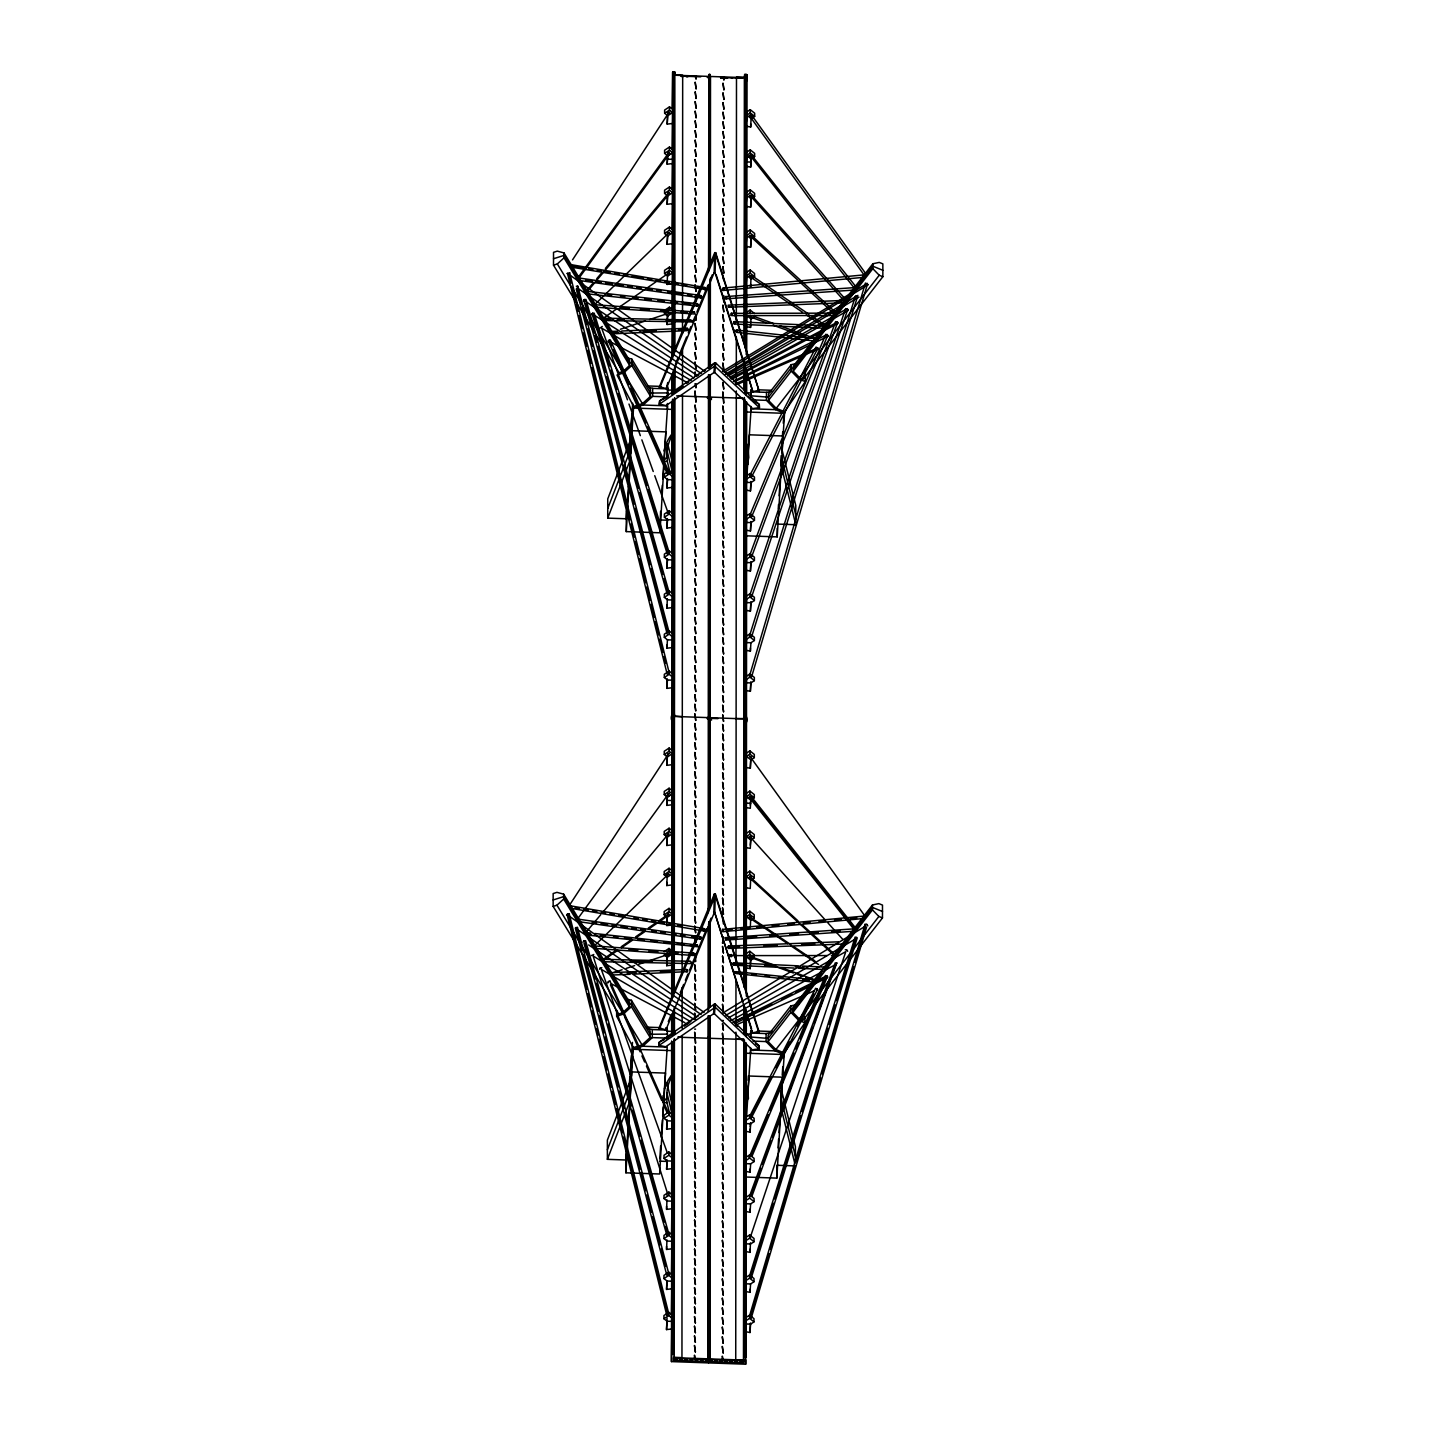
<?xml version="1.0" encoding="UTF-8"?>
<svg xmlns="http://www.w3.org/2000/svg" width="1436" height="1436" viewBox="0 0 1436 1436"><rect width="100%" height="100%" fill="white"/><g stroke="black" fill="none" stroke-linecap="round" stroke-linejoin="round"><path stroke-width="1.5" d="M553.147 906.385L553.147 893.551L556.953 892.348L563.666 894.161L629.291 1001.754L629.291 1006.654L622.56 1012.757L618.772 1013.978L553.147 906.385L556.935 905.183L563.666 899.062L563.666 894.161M553.506 265.175L553.524 252.341L557.312 251.12L564.025 252.951L629.65 360.544L629.65 365.426L622.937 371.547L619.131 372.75L553.506 265.175L557.312 263.955L564.025 257.852L564.025 252.951M625.916 1172.817L631.768 1071.92L665.496 1073.105L659.627 1174.002L625.916 1172.817L625.916 1160.001L607.374 1159.337L607.374 1140.112L629.83 1082.044L629.83 1095.506M626.868 510.085L626.293 518.773L607.733 518.127L607.751 498.884L630.189 440.816L630.189 454.279M631.499 1076.102L633.276 1047.652L616.654 1016.239L616.654 1010.226M625.916 1158.08L625.916 1154.221M626.275 531.607L632.127 430.692L665.855 431.877L660.004 532.792L626.275 531.607L626.293 511.09M633.276 1047.652L642.036 1044.87L650.149 1037.492L631.391 1006.744L631.409 1000.3L627.352 999.205M630.601 453.758L633.635 406.442L642.413 403.642L650.508 396.282L631.768 365.534L631.768 359.09L627.712 357.977M650.149 1037.492L650.149 1031.048L631.409 1000.3M650.508 396.282L650.508 389.82L631.768 359.09M671.635 1050.613L633.276 1049.267L642.772 1046.234L652.285 1037.6L652.285 1029.576L646.577 1028.032M671.994 409.386L633.635 408.057L643.131 405.024L652.644 396.372L652.644 388.366L648.857 387.325M660.004 528.502L660.578 511.288M671.707 1321.371L667.058 1321.21L663.935 1318.733L663.935 1315.52L668.799 1312.324L671.922 1314.82M671.725 1281.199L667.094 1281.038L663.97 1278.561L663.97 1275.401L668.835 1272.206L671.958 1274.683M671.743 1241.225L667.112 1241.063L663.988 1238.568L663.988 1235.373L668.853 1232.178L671.976 1234.655M671.779 1201.142L667.13 1200.981L664.006 1198.504L664.006 1195.29L668.871 1192.095L671.994 1194.59M671.797 1161.078L667.148 1160.916L664.024 1158.421L664.042 1155.208L668.889 1152.013L672.012 1154.508M671.815 1120.995L667.184 1120.834L664.06 1118.339L664.06 1115.144L668.925 1111.949L672.048 1114.426M673.304 924.856L666.735 925.628L667.291 917.245L664.168 914.75L664.168 911.555L669.032 908.36L672.156 910.855M669.05 868.277L669.05 871.49L672.174 873.968L667.309 877.163L664.186 874.686L664.204 871.472L669.05 868.277L672.174 870.772M673.34 844.709L666.789 845.481L667.345 837.098L664.222 834.603L664.222 831.408L669.086 828.213L672.21 830.69M673.358 804.627L666.807 805.399L667.363 797.07L664.24 794.575L664.24 791.415L669.104 788.22L672.227 790.715M673.394 764.544L666.825 765.334L667.381 756.934L664.258 754.456L664.258 751.243L669.122 748.048L672.245 750.543M672.066 680.161L667.435 680L664.312 677.505L664.312 674.31L669.176 671.115L672.299 673.592M672.084 639.989L667.453 639.828L664.33 637.333L664.33 634.173L669.194 630.978L672.317 633.473M672.12 599.997L667.471 599.835L664.347 597.358L664.347 594.145L669.212 590.95L672.335 593.445M672.138 559.932L667.489 559.771L664.383 557.276L664.383 554.081L669.23 550.885L672.353 553.363M672.156 519.85L667.525 519.688L664.401 517.211L664.401 513.998L669.266 510.803L672.389 513.298M672.174 479.786L667.543 479.606L664.419 477.129L664.419 473.916L669.284 470.721L672.407 473.216M673.646 323.71L667.076 324.5L667.632 316.099L664.509 313.622L664.509 310.409L669.373 307.214L672.497 309.709M669.391 267.15L669.391 270.345L672.515 272.84L667.668 276.035L664.545 273.54L664.545 270.327L669.391 267.15L672.515 269.627M673.681 243.564L667.13 244.335L667.686 235.953L664.563 233.458L664.563 230.263L669.427 227.067L672.551 229.545M673.699 203.481L667.148 204.271L667.704 195.87L664.581 193.393L664.581 190.18L669.445 186.985L672.569 189.48M673.735 163.417L667.166 164.189L667.722 155.842L664.599 153.365L664.599 150.206L669.463 147.011L672.587 149.506M673.753 123.334L667.202 124.106L667.758 115.724L664.635 113.229L664.635 110.033L669.499 106.838L672.622 109.333M673.071 1328.821L666.501 1329.592L667.058 1318.015M673.089 1288.648L666.537 1289.42L666.86 1281.289M673.107 1248.674L666.555 1249.446L666.555 1246.251M673.143 1208.591L666.573 1209.381L666.573 1206.168M673.161 1168.509L666.591 1169.299L667.022 1159.803M673.179 1128.445L666.627 1129.217L667.04 1119.721M673.269 964.938L666.717 965.71L666.717 962.497M673.322 884.773L666.753 885.563L666.753 882.35M666.789 845.481L667.202 835.985M666.807 805.399L667.219 796.011M666.825 765.334L667.112 757.921M673.43 687.611L666.878 688.382L667.291 678.887M673.448 647.439L666.896 648.21L666.896 645.105M673.484 607.446L666.914 608.236L666.914 605.023M673.502 567.382L666.932 568.153L667.363 558.658M673.52 527.299L666.968 528.071L667.381 518.575M673.538 487.217L666.986 488.007L667.399 478.511M667.076 324.5L667.507 315.005M673.663 283.646L667.094 284.418L667.112 281.205M667.13 244.335L667.543 234.84M667.148 204.271L667.435 196.858M667.166 164.189L667.596 154.783M667.202 124.106L667.471 116.711M669.535 1113.169L666.932 1102.579L666.932 1092.958L672.174 1114.157M670.433 474.077L667.291 461.351L667.309 443.724M667.363 409.224L667.363 403.462M667.363 395.762L667.596 386.643L667.812 396.91L652.644 396.372M671.653 1031.371L667.004 1031.21L667.237 1027.853L667.453 1038.12L652.285 1037.6M746.325 1043.272L745.679 1364.2L671.456 1361.597L671.922 1318.015L668.799 1315.538L668.799 1312.324M671.492 1314.999L671.94 1277.843L668.817 1275.365L668.835 1272.206M671.51 1274.935L671.976 1237.868L668.853 1235.373L668.853 1232.178M671.527 1234.87L671.994 1197.786L668.871 1195.308L668.871 1192.095M671.545 1194.788L672.012 1157.721L668.889 1155.226L668.889 1152.013M671.581 1154.706L672.048 1117.639L668.925 1115.144L668.925 1111.949M664.15 951.637L669.014 948.442L669.014 951.637L672.138 954.132L671.689 960.846M671.689 951.135L672.156 914.05L669.032 911.573L669.032 908.36M671.743 870.97L672.21 833.903L669.086 831.408L669.086 828.213M671.761 830.905L672.227 793.928L669.104 791.38L669.104 788.22M671.779 790.895L672.245 753.756L669.122 751.261L669.122 748.048M671.815 750.741L672.281 676.805L669.176 674.31L669.176 671.115M671.851 673.789L672.317 636.633L669.194 634.138L669.194 630.978M671.869 633.725L672.335 596.658L669.212 594.163L669.212 590.95M671.904 593.642L672.353 556.576L669.23 554.081L669.23 550.885M671.922 553.578L672.389 516.493L669.266 514.016L669.266 510.803M671.94 513.496L672.407 476.429L669.284 473.934L669.284 470.721M669.373 310.427L669.373 307.214M672.084 269.842L672.551 232.758L669.427 230.281L669.427 227.067M672.102 229.76L672.569 192.675L669.445 190.198L669.445 186.985M672.12 189.678L672.587 152.701L667.722 155.842L672.587 152.647L669.463 150.17L669.463 147.011M672.156 149.685L672.604 112.529L669.481 110.051L669.499 106.838M671.599 1114.533L671.635 1040.992M671.635 1035.212L671.653 1015.952M671.671 998.307L671.689 963.035M671.707 911.052L672.174 873.968M671.958 473.306L672.012 401.703M672.012 394.002L672.012 374.724M672.03 359.305L672.497 312.904L667.632 316.099M672.066 309.907L672.515 272.84M672.174 107.359L672.658 72.123L674.543 71.854L674.812 350.204M671.456 1361.597L672.102 1042.913M672.12 1013.762L672.102 1033.938L672.604 1013.439M672.138 998.074L672.479 399.459M672.479 374.796L672.479 392.728L674.346 392.459M672.497 359.09L672.658 72.123M671.922 1354.561L672.587 1042.59M672.622 997.751L672.963 399.136M672.963 392.405L672.963 372.229M672.981 354.297L673.143 71.8M674.04 1357.648L674.22 1039.287M673.987 1033.669L674.238 1007.892M674.005 993.317L674.597 398.077M674.597 391.346L674.615 366.683M674.381 349.863L674.543 71.854M674.238 1354.633L674.417 1038.515M674.435 1034.028L674.435 1009.364M674.274 989.619L674.615 397.736M674.615 391.005L674.812 365.911M678.187 1036.846L682.136 1036.989L681.956 1357.594L674.058 1357.325M682.118 1028.355L682.172 987.663M682.154 974.541L682.495 395.762L678.564 395.636M682.477 387.146L682.531 348.679M682.513 333.331L682.674 75.157L674.794 74.887M694.468 1358.366L694.468 1355.171L695.365 1358.402M694.665 1019.488L694.665 1013.062L695.562 1019.506M694.701 957.309L695.598 961.617L695.598 957.345M695.024 383.645L695.921 387.953L695.921 383.663M695.042 376.124L695.042 371.852L695.939 376.16M695.078 296.785L695.975 301.093M695.203 75.928L696.101 79.177L696.101 75.964M708.092 1015.808L707.912 1358.833L708.702 1016.06M708.11 1011.321L708.145 926.13M708.163 912.686L708.469 374.599M708.469 367.867L708.522 284.92M708.522 271.458L709.24 74.403L710.497 76.467L710.389 264.798M708.702 1009.328L708.756 921.894M708.756 908.432L709.061 374.832M709.061 368.119L709.115 285.154M709.115 267.222L709.24 74.403M708.828 1358.869L709.025 1015.844M709.169 1007.103L709.079 921.679M709.222 906.206L709.169 758.011M709.635 179.805L709.689 74.421L709.51 77.113M709.958 1015.88L709.761 1358.905L709.617 1016.096M709.635 1007.121L709.671 921.93M709.689 906.224L709.994 374.868M709.994 365.911L710.048 282.946M710.048 265.014L710.156 74.439M709.958 1006.905L710.012 921.715M710.012 906.026L710.317 374.652M710.317 367.939L710.371 278.261M722.29 1359.353L722.29 1356.14L723.188 1359.371M722.9 295.619L723.798 302.063L723.798 295.654M723.026 76.916L723.923 80.147L723.923 76.934M723.421 939.018L722.523 943.255L723.439 936.864M723.439 923.976L722.541 917.55M723.798 280.63L722.9 276.322M735.95 1032.143L735.735 1359.82L743.651 1359.748M735.95 1025.412L735.968 980.573M735.968 965.225L736.309 390.933M736.291 384.543L736.345 337.119M736.327 321.754L736.489 77.041L744.369 77.329L744.207 339.973M743.812 1032.753L743.848 1005.523M743.83 983.427L744.189 397.934M744.171 389.3L744.207 359.808M678.169 1037.187L743.794 1039.485L743.615 1360.089L743.992 1040.956M744.01 1034.225L744.027 1005.074M744.027 987.142L744.369 397.485M744.369 390.754L744.386 359.377M744.404 343.689L745.033 74.313L746.864 74.726L746.702 354.979M743.812 1357.074L744.494 1040.633M744.494 1033.902L744.512 1006.995M744.512 986.819L744.853 399.405M744.853 392.692L744.871 368.029M744.889 347.853L745.033 74.313M745.679 1364.2L745.679 1359.856M746.146 1357.146L745.876 1042.913M745.894 1009.293L745.876 1033.956L750.507 1034.135L750.49 1037.977M745.912 991.361L746.235 401.703M746.253 394.972L746.253 370.308M746.271 354.62L746.433 74.367M746.325 1036.541L746.343 1014.121M746.343 996.189L746.684 402.062M746.684 393.087L746.702 370.667M745.912 1323.974L750.561 1324.136L753.99 1321.874L749.574 1318.356L749.574 1315.161L746.146 1317.404M745.93 1283.802L750.579 1283.963L754.008 1281.702L749.592 1278.184L749.592 1275.024L746.164 1277.286M749.628 1238.209L746.181 1240.471L745.966 1243.827L750.597 1243.989L754.044 1241.727L749.628 1238.209L749.628 1234.996L746.181 1237.258M749.646 1198.127L746.199 1200.388L745.984 1203.745L750.615 1203.907L754.062 1201.645L749.646 1198.127L749.646 1194.932L746.217 1197.193M749.664 1158.062L746.235 1160.306L746.002 1163.663L750.651 1163.824L754.08 1161.58L749.664 1158.062L749.664 1154.849L746.235 1157.111M749.682 1117.98L746.253 1120.242L746.038 1123.598L750.669 1123.76L754.097 1121.498L749.682 1117.98L749.7 1114.767L746.253 1117.028M745.912 967.81L750.202 968.636L750.759 960.253L754.205 957.992L749.789 954.473L749.789 951.26L746.343 953.522M749.807 914.391L746.361 916.653L750.777 920.171L754.223 917.909L749.807 914.391L749.807 911.196L746.379 913.44M749.825 874.327L746.397 876.57L750.813 880.088L754.241 877.845L749.825 874.327L749.825 871.113L746.397 873.375M745.984 847.581L750.274 848.407L750.831 840.024L754.259 837.762L749.843 834.244L749.861 831.031L746.415 833.293M746.002 807.517L750.292 808.324L750.848 799.996L754.295 797.734L749.879 794.216L749.879 791.056L746.433 793.318M746.038 767.434L750.31 768.26L750.866 759.859L754.313 757.616L749.897 754.097L749.897 750.884L746.469 753.146M746.289 682.764L750.92 682.926L754.349 680.664L749.933 677.146L749.951 673.933L746.505 676.194M746.307 642.592L750.938 642.754L754.385 640.492L749.969 636.974L749.969 633.815L746.523 636.076M746.325 602.599L750.956 602.761L754.403 600.517L749.987 596.999L749.987 593.786L746.558 596.048M746.343 562.535L750.992 562.697L754.421 560.435L750.005 556.917L750.005 553.704L746.576 555.965M746.379 522.453L751.01 522.614L754.456 520.353L750.041 516.834L750.041 513.639L746.594 515.883M746.397 482.37L751.028 482.532L754.474 480.288L750.059 476.77L750.059 473.557L746.612 475.819M750.148 313.245L750.148 310.05L746.72 312.312M750.166 273.181L746.738 275.443L751.154 278.961L754.582 276.699L750.166 273.181L750.166 269.968L746.738 272.23M746.325 246.436L750.615 247.261L751.172 238.879L754.618 236.617L750.202 233.099L750.202 229.904L746.756 232.147M746.361 206.371L750.633 207.197L751.19 198.796L754.636 196.535L750.22 193.016L750.22 189.821L746.774 192.083M746.379 166.289L750.669 167.114L751.225 158.768L754.654 156.524L750.238 153.006L750.238 149.847L746.81 152.09M750.256 112.87L746.828 115.131L751.243 118.649L754.672 116.388L750.256 112.87L750.256 109.674L746.828 111.918M745.715 1331.71L750.005 1332.518L750.418 1323.023M745.733 1291.538L750.023 1292.346L750.023 1289.241M745.751 1251.546L750.041 1252.371L750.041 1249.158M745.787 1211.481L750.059 1212.289L750.059 1209.094M745.805 1171.399L750.095 1172.225L750.095 1169.012M745.822 1131.317L750.113 1132.142L750.113 1128.947M750.202 968.636L750.202 965.423M750.31 768.26L750.597 760.847M746.074 690.483L750.364 691.308L750.777 681.813M746.092 650.311L750.382 651.136L750.382 648.031M746.128 610.336L750.4 611.162L750.831 601.666M746.146 570.254L750.436 571.079L750.848 561.584M746.164 530.189L750.454 530.997L750.866 521.501M746.199 490.107L750.472 490.933L750.902 481.437M746.289 326.6L750.561 327.426L750.579 324.213M750.597 284.131L750.597 287.344L751.01 277.848M750.615 247.261L751.028 237.766M750.633 207.197L751.064 197.683M750.669 167.114L751.082 157.709M746.397 126.206L750.687 127.032L750.687 123.837M750.49 1053.378L750.49 1047.598M750.848 412.15L750.866 406.388M750.866 396.767L751.082 389.569L751.297 395.833L768.511 397.18L791.236 367.903L793.246 368.711L872.837 266.216L882.853 270.291M750.507 1034.135L750.723 1030.779L750.938 1037.043L768.134 1038.408L790.877 1009.113L792.887 1009.939L821.697 972.818M753.99 1321.874L753.99 1318.679L749.574 1315.161M754.008 1281.702L754.008 1278.543L749.592 1275.024M754.044 1241.727L754.044 1238.514L749.628 1234.996M754.062 1201.645L754.062 1198.45L749.646 1194.932M754.08 1161.58L754.08 1158.367L749.664 1154.849M754.097 1121.498L754.115 1118.285L749.7 1114.767M754.205 957.992L754.205 954.778L749.789 951.26M754.223 917.909L754.223 914.714L749.807 911.196M754.241 877.845L754.241 874.632L749.825 871.113M754.259 837.762L754.277 834.549L749.861 831.031M754.295 797.734L754.295 794.575L749.879 791.056M754.313 757.616L754.313 754.403L749.897 750.884M754.349 680.664L754.367 677.451L749.951 673.933M754.385 640.492L754.385 637.333L749.969 633.815M754.403 600.517L754.403 597.304L749.987 593.786M754.421 560.435L754.421 557.222L750.005 553.704M754.456 520.353L754.456 517.157L750.041 513.639M754.474 480.288L754.474 477.075L750.059 473.557M754.582 276.699L754.582 273.486L750.166 269.968M754.618 236.617L754.618 233.422L750.202 229.904M754.636 196.535L754.636 193.339L750.22 189.821M754.654 156.524L754.654 153.365L750.238 149.847M754.672 116.388L754.672 113.193L750.256 109.674M794.88 1163.806L780.753 1106.564L784.218 1054.545L775.153 1050.865L766.106 1041.585L766.106 1033.561L771.545 1032.412M781.956 452.771L784.577 413.335L775.53 409.655L766.465 400.357L766.483 392.351L771.904 391.184M745.84 1053.216L784.218 1054.545L784.218 1052.947L775.853 1049.554L768.134 1041.621L768.134 1035.177L790.877 1005.882L798.595 1004.249M746.217 411.988L784.577 413.335L784.577 411.737L776.23 408.327L768.493 400.411L768.511 393.967L791.236 364.672L797.034 363.434M745.23 1176.999L776.84 1178.112L776.858 1165.278L795.4 1165.924M745.607 535.79L777.217 536.885L777.217 528.34M780.753 1106.564L780.771 1091.18M795.257 522.596L781.112 465.354L781.13 455.733L795.777 515.093M768.134 1041.621L790.877 1012.344L790.877 1005.882M768.493 400.411L791.236 371.116L791.236 364.672M792.887 1012.38L792.887 1007.48L872.46 904.985L878.868 903.621L882.494 905.093L882.476 917.927L802.904 1020.422L799.296 1018.95L792.887 1012.38L872.46 909.885L872.46 904.985M793.246 371.17L793.246 366.27L872.837 263.775L879.245 262.411L882.853 263.865L882.853 276.699L803.262 379.212L799.655 377.74L793.246 371.17L872.837 268.658L872.837 263.775M795.418 1162.083L795.418 1146.7L781.812 1091.575M795.777 522.794L795.777 505.472L781.651 448.229M784.218 1052.947L804.914 1022.827L804.914 1016.832M784.577 411.737L805.291 381.617L805.291 373.611M569.643 272.804L567.04 273.504M569.266 914.032L568.028 913.852M659.411 386.715L666.268 388.635L714.141 272.696L714.769 252.664L715.702 252.682L759.339 391.741M759.339 390.215L752.823 391.669L715.074 272.714L715.702 252.682M577.828 286.285L576.321 286.231M577.452 927.494L575.71 927.566M714.23 897.877L714.41 893.874L715.343 893.91L759.159 1032.017M746.935 476.483L749.359 434.803L783.069 435.988L777.217 536.885M746.684 1115.503L748.982 1076.013L782.71 1077.197L776.84 1178.112M663.019 1095.686L662.911 1102.633L666.932 1102.579M629.614 449.522L632.002 413.55M632.145 411.468L632.702 403.229M631.05 437.441L630.189 450.437L607.733 508.506M631.481 430.944L632.486 415.776M632.773 411.432L633.222 404.934M627.299 503.551L628.447 486.158M629.022 477.452L630.045 462.23M674.776 75.228L674.974 72.195M667.094 284.418L667.525 274.922M661.727 493.93L662.319 485.26M662.75 478.762L663.611 465.749M664.15 457.492L667.578 405.867L643.131 405.024M666.986 488.007L667.543 479.606M629.542 1086.388L631.643 1054.778L630.242 1072.602M631.786 1052.678L632.468 1042.392M666.968 528.071L667.525 519.688M632.845 1046.144L629.83 1091.665L607.374 1149.733M625.916 1160.001L626.635 1149.123M626.94 1144.779L628.232 1125.196M628.519 1120.852L629.668 1103.458M630.099 1097.086L631.212 1080.303M666.932 568.153L667.489 559.771M666.914 608.236L667.345 598.74M666.896 648.21L667.453 639.828M666.878 688.382L667.435 680M671.815 720.387C669.355 716.133 675.279 708.774 674.417 716.438L744.44 718.897M666.753 885.563L667.184 876.068M666.735 922.433L667.148 916.132M682.297 716.708L674.435 716.097M666.86 960.415L667.13 956.214M666.717 965.71L667.273 957.327L672.138 954.132M709.51 395.026L709.384 397.054L676.571 395.905M659.788 1159.014L660.65 1146M661.224 1137.33L662.373 1119.972M662.66 1115.646L663.235 1106.959M663.522 1102.633L667.219 1047.095L642.772 1046.234M666.627 1129.217L667.184 1120.834M666.591 1169.299L667.148 1160.916M666.573 1209.381L666.986 1199.868M666.555 1249.446L666.968 1239.95M744.548 74.636L744.351 77.652L674.31 75.21M746.397 81.762L746.864 74.726M666.537 1289.42L667.094 1281.038M746.379 121.845L746.828 115.131M666.501 1329.592L667.058 1321.21M709.33 715.649L709.151 718.323L717.964 718.628M750.687 127.032L751.1 117.537M746.325 201.991L746.774 195.278L750.22 193.016M746.307 242.074L746.756 235.36L750.202 233.099M736.291 397.987L742.215 397.862M746.289 282.138L746.738 275.443M746.271 322.22L746.72 315.507L751.118 319.025L754.564 316.764M750.561 327.426L750.992 317.912M745.966 466.79L746.253 462.446M709.007 1038.264L709.151 1036.253M747.097 468.675L751.082 408.793L775.53 409.655M746.164 485.727L746.612 479.014L750.059 476.77M746.146 525.809L746.594 519.096L750.041 516.834M750.472 490.933L751.028 482.532M746.128 565.892L746.576 559.178L750.005 556.917M736.094 718.592L744.01 718.538M750.454 530.997L751.01 522.614M746.11 605.956L746.54 599.243L749.987 596.999M750.436 571.079L750.992 562.697M746.074 645.949L746.523 639.235L749.969 636.974M750.4 611.162L750.956 602.761M743.992 718.88C744.135 711.197 749.071 718.915 746.038 722.99M746.056 686.121L746.505 679.408L749.933 677.146M750.382 651.136L750.938 642.754M750.364 691.308L750.92 682.926M746.02 763.054L746.469 756.341L749.897 754.097M708.558 1362.908L708.971 1356.858M745.966 843.219L746.415 836.506L749.843 834.244M750.292 805.219L750.723 798.937M745.948 883.284L746.397 876.57M735.914 1039.215L743.83 1039.143M750.274 845.194L750.687 838.911M746.074 921.122L746.361 916.653M750.669 878.994L750.256 888.489L745.966 887.663M746.056 961.205L746.343 956.735L749.789 954.473M781.848 444.891L782.135 440.565M782.423 436.221L782.71 431.895M783.284 423.225L784.002 412.383M750.364 926.453L750.651 919.058M778.24 508.847L778.527 504.485M779.102 495.797L780.107 480.575M781.112 465.354L781.687 456.953M750.346 963.341L750.615 959.14M748.066 1080.249L748.371 1075.815M747.151 1103.584L750.705 1050.021L775.153 1050.865M750.256 1126.847L750.525 1122.647M750.113 1132.142L750.669 1123.76M750.095 1172.225L750.651 1163.824M750.059 1212.289L750.615 1203.907M750.041 1252.371L750.454 1242.876M750.023 1292.346L750.579 1283.963M750.005 1332.518L750.561 1324.136M781.184 1090.445L780.753 1096.942L795.418 1156.321M782.207 1075.277L782.782 1066.607M783.356 1057.937L783.787 1051.439M778.007 1147.885L778.581 1139.179M779.03 1132.663L780.035 1117.441M845.66 308.776L847.33 308.866M629.399 446.883L631.984 413.676M629.201 1085.885L629.883 1077.018M666.268 397.664L659.788 400.806L659.411 404.18L666.071 405.562L713.889 372.57L714.751 362.895L715.684 362.931L759.321 404.503L759.518 407.86L714.715 366.036L659.16 404.342L659.519 401.003L714.751 362.895L708.576 368.478M752.805 400.698L759.105 404.288L759.321 407.68L752.608 408.596L714.823 372.606L715.684 362.931L715.02 364.708M664.276 1039.664L659.429 1042.015L659.034 1045.39L665.694 1046.772L713.53 1013.78L714.392 1004.123L715.325 1004.141L758.962 1045.713L759.141 1049.07L715.272 1007.282L658.801 1045.552L659.16 1042.213L714.392 1004.123L713.728 1005.882L714.661 1005.918L715.325 1004.141L714.464 1013.816L753.092 1050.613M747.384 464.331L748.802 457.456L748.282 450.401A70.597 51.068 0 0 0 746.415 443.473M749.341 636.453L855.479 295.906L857.238 296.211M749.52 1275.958L855.102 937.116L856.646 937.295M748.946 315.435L749.341 316.548M865.01 924.389L866.59 924.425M667.04 954.222L668.925 955.102L667.902 953.666M663.953 450.958L664.85 447.476A70.597 51.068 0 0 1 671.671 434.282M664.437 1088.883L664.491 1088.703A70.597 51.068 0 0 1 671.312 1075.51M758.962 1031.425L752.446 1032.879L714.518 911.95L742.825 1001.161M734.37 971.472L734.478 973.375M731.929 962.91L731.821 964.812M602.258 326.439L599.853 328.234M601.881 967.738L600.068 968.151M667.184 593.732L668.44 592.96M749.323 676.571L865.405 283.054L868.098 284.579M751.531 677.074L866.895 285.997M749.448 1316.166L865.046 924.281M750.059 1318.051L769.032 1253.772M770.288 1249.482L794.934 1165.924M796.208 1161.652L820.853 1078.095M822.11 1073.805L853.702 966.679M854.976 962.407L865.711 925.987L725.054 1011.644M751.172 1318.302L866.536 927.225M708.451 397.018L709.043 395.026L710.299 397.072L742.197 398.203M708.271 717.623L708.863 715.631L710.12 717.695M708.092 1038.228L708.684 1036.236L709.94 1038.3M608.236 341.786L609.115 340.063M607.823 982.996L608.738 981.291M751.566 636.956L857.561 296.48M750.095 1277.914L773.358 1203.26M774.686 1199.006L800.606 1115.826M801.934 1111.554L827.854 1028.373M829.182 1024.101L835.16 1004.913M836.488 1000.641L855.766 938.785L727.729 1014.211M751.19 1278.184L857.22 937.941M584.398 299.424L583.393 300.986M584.003 940.616L583.016 942.213M750.077 594.325L845.607 308.543M751.602 596.909L847.725 309.368L847.222 308.632L727.801 376.053M750.113 1237.886L845.822 951.601L728.483 1017.873M750.13 554.314L835.608 321.628L837.601 322.328L838.085 323.297L731.768 379.212M751.638 556.791L837.691 322.364M749.861 1195.308L835.249 962.856L836.883 963.179M750.902 1195.703L760.954 1168.383M762.498 1164.165L770.988 1141.046M772.532 1136.845L812.704 1027.494M814.248 1023.294L822.738 1000.156M824.282 995.956L835.878 964.418L731.139 1020.422M752.033 1195.901L836.829 962.838M667.219 553.614L668.53 552.896M593.786 954.491L591.399 955.604M607.733 518.127L629.381 462.123M607.374 1159.337L629.812 1101.268M592.691 312.994L591.74 314.538M714.769 252.664L659.178 387.289L659.519 388.241L715.756 254.369L759.105 391.041M692.565 322.22L692.69 320.515M667.776 382.514L666.268 388.635M675.476 363.882L678.043 357.672M679.749 353.525L686.587 336.957M688.311 332.811L690.86 326.6M692.583 322.472L695.15 316.261L695.957 320.39L695.724 314.269M696.855 312.115L707.966 285.19M709.671 281.061L712.238 274.85M658.819 1028.499L714.41 893.874L713.782 913.906L665.909 1029.845L659.052 1027.925M659.447 1028.786L715.379 895.579L758.962 1032.951M668.279 1021.66L670.845 1015.449M680.251 992.671L683.662 984.396M685.367 980.25L687.934 974.039M689.639 969.892L706.745 928.482M708.451 924.335L711.017 918.125M734.837 330.029L734.676 331.931M727.208 297.97L725.647 298.796L725.395 296.588L856.125 287.505M750.292 514.196L825.808 334.265L828.105 336.168M751.62 516.78L827.836 335.216M749.053 1157.488L825.449 975.475L827.315 976.408L827.746 977.449L734.855 1023.563M751.01 1155.693L768.242 1114.659M769.965 1110.567L794.072 1053.127M795.795 1049.016L798.38 1042.877M800.103 1038.766L825.933 977.234L795.885 992.132M752.123 1155.926L827.477 976.444M695.993 945.714L697.375 944.978L697.932 946.791L587.755 935.123M689.621 320.838L691.255 320.282L691.524 321.951L604.682 320.551M567.615 913.745L566.556 915.235M729.291 954.599L729.237 956.502M695.491 955.317L695.67 953.612M750.472 474.203L815.989 347.117L817.658 347.907L818.035 349.127L737.296 384.417M751.656 476.698L817.91 348.194M749.466 1116.652L815.63 988.327L817.299 989.117M751.207 1115.664L770.737 1077.79M775.889 1067.81L789.244 1041.89M797.483 1025.932L813.925 994.035M751.279 1117.926L817.551 989.404M737.44 972.89L735.806 973.321L735.717 971.633L817.407 980.124M599.584 969.3L600.499 967.72M726.042 298.724L725.754 296.552M725.772 939.754L725.144 937.69L855.748 928.733M749.61 275.263L749.807 276.627L802.562 312.258M751.369 276.34L749.502 276.017L751.513 275.497L808.935 314.269M750.992 917.55L749.251 917.658L749.664 916.204M701.127 1014.534L576.698 929.02L582.406 950.65M577.595 280.02L669.571 153.455L668.907 151.803M720.692 78.316L722.577 78.208M710.317 398.58L711.592 398.095M667.291 513.388L668.44 512.814M710.138 719.185L711.664 718.79M572.515 259.898L668.62 112.888M569.733 904.842L668.261 754.097M609.959 981.093L608.128 981.901M669.607 153.401C665.891 150.206 670.648 155.986 667.722 153.167M729.775 306.586L728.124 306.873L728.16 305.168L845.427 300.339M669.535 193.519C669.409 190.001 665.442 194.991 669.535 193.519L587.109 291.813M667.022 1234.529L667.094 1235.552M578.385 277.13L583.608 269.932M586.229 266.342L668.602 153.006M578.026 918.358L668.225 794.234M703.227 287.9L704.717 287.523L704.896 289.426L571.618 267.168M751.513 156.111L749.466 155.716L751.261 154.908M749.377 796.226C750.346 800.767 752.231 793.875 749.323 797.483L853.881 929.218M751.154 797.321L749.323 797.483M751.531 115.939L749.52 115.813L751.046 114.611M749.395 756.054C752.841 759.177 747.976 755.318 751.172 757.149M799.655 377.74L879.227 275.245L882.853 276.699M776.23 408.327L798.955 379.05L805.291 381.617M824.443 969.282L872.46 907.426L882.494 911.501M799.296 1018.95L878.868 916.455L882.476 917.927M775.853 1049.554L798.595 1020.26L804.914 1022.827M667.094 1194.429L667.076 1195.452M664.617 459.789L667.291 456.54A66.577 48.16 0 0 1 673.161 433.851M662.911 1102.633L666.932 1097.768A66.577 48.16 0 0 1 672.802 1075.061M693.121 312.366L694.629 312.097L694.719 314.017L596.443 307.25M586.714 290.664L592.458 283.825M596.766 278.674L601.074 273.54M605.382 268.406L668.566 193.034M586.355 931.892L600.715 914.75M603.587 911.339L668.207 834.244M699.637 373.773L701.504 372.786M686.049 969.892L687.754 969.946L687.539 971.633L634.586 974.093M702.778 1012.649L704.304 1011.77M595.078 304.288L668.548 233.117M594.719 945.498L668.189 874.327M845.248 949.77L846.468 949.842M732.288 315.22L730.816 315.274L731.014 313.371L835.393 313.138M633.635 406.442L617.013 375.029L623.655 372.911L631.768 365.534M616.654 1016.239L623.296 1014.121L631.391 1006.744M689.154 1021.965L691.308 1020.906M692.637 1019.632L694.306 1018.824M725.916 78.334L727.531 78.226M669.302 273.809C667.076 269.95 668.799 276.753 669.23 272.14M751.62 316.602L749.61 316.53L750.4 315.328M667.435 473.108L668.476 472.731M666.95 1314.712L668.566 1314.461M723.888 931.318L722.416 931.282L722.721 929.379L865.01 915.988M725.395 937.78L725.79 940.042L851.494 931.425M722.577 288.133L723.044 290.467M699.655 937.062L701.504 937.672L700.355 938.875M722.362 929.325L722.667 931.677M686.228 383.071L688.293 382.03M685.798 1024.281L687.018 1023.581M603.497 318.038L616.134 309.314M619.76 306.819L655.875 281.905M659.501 279.41L668.53 273.181M671.779 393.859L682.818 386.248M604.933 958.009L615.775 950.524M621.196 946.791L632.037 939.323M635.645 936.828L642.879 931.838M648.3 928.105L655.516 923.133M659.124 920.638L668.171 914.409M605.059 959.068L617.839 950.273M621.483 947.742L632.45 940.203M636.094 937.672L645.213 931.39M648.875 928.877L668.943 915.019L668.332 913.296M665.891 1038.874L675.1 1032.538M684.29 1026.184L689.818 1022.378M608.487 340.691L610.354 339.919L668.655 471.367M696.442 375.963L698.417 375.011L697.573 375.55M695.957 1017.262L698.04 1016.239M691.488 379.822L689.621 380.737M664.635 113.229L669.481 110.051M667.758 115.724L672.604 112.529M664.599 153.365L669.463 150.17M664.581 193.393L669.445 190.198M667.704 195.87L672.569 192.675M750.238 153.006L746.81 155.25L746.361 161.909L750.992 162.088M664.563 233.458L669.427 230.281M667.686 235.953L672.551 232.758M664.545 273.54L669.391 270.345M664.509 313.622L667.758 311.486M664.419 477.129L669.284 473.934M664.401 517.211L669.266 514.016M664.383 557.276L669.23 554.081M664.347 597.358L669.212 594.163M664.33 637.333L669.194 634.138M664.312 677.505L669.176 674.31M664.258 754.456L669.122 751.261M667.381 756.934L672.245 753.756M664.24 794.575L669.104 791.38M664.222 834.603L669.086 831.408M667.345 837.098L672.21 833.903M749.879 794.216L746.433 796.477L745.984 803.137L750.633 803.298M664.186 874.686L669.05 871.49M664.168 914.75L669.032 911.573M667.291 917.245L672.156 914.05M667.381 952.714L664.15 954.832L667.273 957.327M664.06 1118.339L668.925 1115.144M664.024 1158.421L668.889 1155.226M664.006 1198.504L668.871 1195.308M663.988 1238.568L668.853 1235.373M663.97 1278.561L668.817 1275.365M663.935 1318.733L668.799 1315.538M746.164 1280.445L749.592 1278.184M746.146 1320.617L749.574 1318.356M722.739 371.224L867.308 283.323M868.224 284.705L724.552 372.193L722.523 370.973M737.44 332.147L735.878 331.59L736.542 330.047L815.594 338.663M693.085 378.278L694.342 377.614M583.662 940.993L585.583 940.67L669.122 1234.852M725.467 374.168L857.92 295.367M727.226 374.742L858.943 297.144M729.883 377.273L848.245 310.427M703.353 371.206L705.184 370.362L703.802 371.152M592.35 313.515L594.181 313.174L668.853 551.496M730.457 378.601L837.457 322.113M734.729 323.8L733.293 323.423L733.94 321.628L825.449 325.9M686.336 76.79L687.79 76.844M668.691 915.145C668.368 911.232 667.507 917.048 667.381 914.624M667.184 1274.414L668.817 1274.486M687.072 382.712L688.311 381.994M733.437 381.222L827.226 334.426M828.123 336.221L734.442 381.761M733.652 1021.911L826.849 975.654M733.078 1022.432L771.85 1004.069M781.866 999.097L791.882 994.125M584.255 299.657L585.942 299.46L668.871 591.488M735.824 383.663L817.658 348.033M735.896 1025.053L813.943 990.948M571.259 908.378L703.748 930.977L704.825 930.115L703.802 928.553L569.374 905.649M689.801 961.384L691.255 961.976L690.734 963.574L604.323 961.761M620.352 329.257L645.482 320.91M649.664 319.528L666.412 313.963M613.71 972.549L622.093 969.767M626.275 968.385L634.64 965.602M638.84 964.22L668.135 954.473M553.506 258.749L564.025 255.393L629.65 362.985L631.768 362.303L650.508 393.051L667.812 392.908M553.147 899.977L563.666 896.62L629.291 1004.195L631.391 1003.531L650.149 1034.261L667.453 1034.117M701.235 295.654L700.75 297.934L581.4 280.756M700.876 936.864L700.391 939.144L578.816 921.661M687.144 328.234C683.733 331.249 691.075 330.442 687.144 328.234L621.68 331.016M681.454 76.503L682.836 76.826M731.409 78.244L732.432 78.28M711.574 720.064L710.192 719.741M669.068 273.935L667.74 273.396M798.38 965.854L733.85 962.802L732.791 964.041L733.832 965.207L793.911 968.043M733.832 965.207L734.891 963.969L733.85 962.802M838.337 941.819L728.537 946.019L727.478 947.239L728.501 948.424L843.022 944.044M728.501 948.424L729.56 947.204L728.537 946.019M752.249 1049.806L758.962 1048.89L758.746 1045.498L755.587 1043.703M867.577 274.563L723.618 288.026L722.541 289.516L723.493 290.431L863.323 277.363M723.493 290.431L724.606 289.246L723.618 288.026M700.822 297.844C704.304 296.247 697.411 294.613 700.75 297.934M725.467 373.988L726.239 374.024M703.802 928.553L702.707 929.72L703.748 930.977M727.657 930.025L732.109 929.613M741.012 928.769L749.915 927.943M756.592 927.315L763.288 926.687M772.191 925.861L778.868 925.233M787.772 924.407L794.467 923.779M803.37 922.953L810.048 922.325M818.951 921.481L825.628 920.871M834.549 920.027L841.227 919.399M850.13 918.573L856.807 917.945M723.134 931.641L862.946 918.573M726.149 298.814L854.079 290.054M728.052 938.677L736.865 938.085M747.869 937.331L756.682 936.721M769.893 935.823L776.499 935.357M789.71 934.459L798.524 933.849M811.735 932.951L818.34 932.502M831.552 931.587L840.365 930.977M697.178 303.714L698.452 304.683L697.609 306.083L588.132 293.913M707.212 77.329L708.433 77.885M711.502 399.531L710.371 399.136M750.292 475.621L751.584 476.052M750.274 515.703L751.656 516.35M610.767 331.483L617.318 331.213M612.095 332.631L618.736 332.344M643.041 331.321L656.306 330.747M678.42 329.813L687.27 329.436M613.1 333.798L687.377 330.639M610.408 972.693L686.767 969.444M627.209 973.195L636.058 972.818M660.363 971.777L673.628 971.221M612.741 975.008L630.225 974.272M728.86 307.214L843.381 302.834M728.519 947.221L739.576 946.791M763.934 945.875L777.217 945.355M801.557 944.439L814.84 943.919M693.75 953.091C689.872 955.335 697.214 956.089 693.75 953.091L594.127 945.911M663.899 461.405L667.291 461.351M731.552 315.597L833.257 315.543M731.175 955.604L826.974 955.55M831.426 955.55L835.878 955.55M602.635 318.092L690.716 320.048M603.91 319.33L610.587 319.474M617.247 319.618L623.924 319.779M666.178 320.713L686.193 321.161M602.276 959.32L690.357 961.276M630.225 961.133L652.465 961.635M687.018 971.849L686.031 971.364M680.879 76.108L700.714 76.808M720.531 77.49L742.574 78.262M667.507 159.163L672.138 159.324M714.141 272.696L715.074 272.714M695.078 294.649L695.975 294.685M713.889 372.57L714.823 372.606M647.6 385.943L660.919 386.41M757.759 389.802L771.096 390.269M652.644 388.366L667.812 388.887M751.315 391.813L766.483 392.351M667.363 390L672.012 390.161M746.217 392.764L750.866 392.925M751.297 399.836L766.465 400.357M660.004 519.958L667.507 520.227M777.217 524.068L795.777 524.714M667.148 800.373L671.779 800.534M713.53 1013.78L714.464 1013.816M722.487 1020.457L723.385 1020.493M647.223 1027.153L660.56 1027.62M757.382 1031.012L772.945 1031.551M694.665 1029.127L695.562 1029.163M652.285 1029.576L667.453 1030.115M750.938 1033.04L766.106 1033.561M753.11 1041.118L766.106 1041.585M659.645 1161.168L667.148 1161.437M672.407 1354.238L673.807 1354.292M744.315 1356.751L745.697 1356.805M708.504 1356.84L709.438 1356.876M673.538 1358.312L744.045 1360.772M734.209 323.98L823.205 328.198M802.832 966.069L825.09 967.128M733.85 964.005L744.799 964.525M764.544 965.459L775.494 965.979M795.239 966.913L803.998 967.325M798.362 968.259L822.846 969.426M750.454 555.75L751.602 556.342M594.486 304.701L694.109 311.881M620.298 307.771L629.219 308.417M640.402 309.207L649.341 309.853M660.506 310.661L667.202 311.145M680.61 312.115L687.305 312.599M628.86 949.627L637.799 950.273M648.964 951.081L657.903 951.727M669.068 952.517L678.007 953.163M689.19 953.971L693.642 954.294M596.084 948.478L693.552 955.496M731.534 313.192L732.45 313.748M736.668 332.362L813.081 340.817M738.714 972.639L743.13 973.123M751.961 974.093L756.377 974.595M765.208 975.565L769.624 976.049M778.456 977.036L782.871 977.521M802.742 979.711L809.365 980.447M736.291 973.572L812.722 982.027M586.175 291.275L697.465 303.696M607.266 294.829L611.664 295.331M620.46 296.319L624.857 296.803M633.635 297.791L638.033 298.275M644.638 299.011L651.226 299.747M657.832 300.483L664.419 301.219M671.007 301.955L677.612 302.691M684.2 303.427L690.806 304.163M585.816 932.485L590.268 932.987M594.719 933.49L697.088 944.924M587.109 933.849L591.506 934.333M600.302 935.321L604.7 935.805M613.495 936.793L617.893 937.277M624.48 938.013L631.086 938.749M637.674 939.485L644.261 940.221M650.867 940.957L657.455 941.693M664.06 942.429L670.648 943.165M677.236 943.919L683.841 944.655M690.429 945.391L694.827 945.875M734.209 321.574L735.214 322.436M668.566 312.42L669.607 313.515L667.65 313.838M707.302 397.916L708.253 398.508M707.122 718.521L708.074 719.113M577.254 277.758L700.786 295.511M585.906 280.2L592.529 281.151M596.963 281.797L601.379 282.425M605.795 283.071L612.418 284.023M616.834 284.651L623.457 285.602M627.873 286.249L632.289 286.877M636.722 287.505L641.138 288.151M647.762 289.103L652.177 289.731M656.593 290.377L661.009 291.005M667.632 291.957L672.048 292.603M676.464 293.231L680.897 293.859M687.521 294.811L691.937 295.457M696.352 296.085L700.768 296.731M576.895 918.968L700.427 936.739M592.17 922.379L596.586 923.007M601.002 923.653L607.643 924.605M612.059 925.233L616.475 925.861M620.89 926.507L627.514 927.459M631.93 928.087L636.345 928.733M640.761 929.361L645.177 930.007M651.818 930.959L656.234 931.587M660.65 932.215L665.065 932.862M671.689 933.813L676.105 934.441M680.52 935.087L684.936 935.716M691.56 936.667L695.993 937.313M569.751 264.421L704.178 287.344M573.233 266.234L584.147 268.083M588.509 268.837L592.871 269.573M597.232 270.327L601.594 271.063M605.956 271.817L610.336 272.553M614.698 273.289L619.06 274.043M623.421 274.779L627.783 275.532M632.145 276.268L643.059 278.135M647.421 278.871L651.782 279.625M656.144 280.361L660.506 281.115M664.868 281.851L669.23 282.587M673.592 283.341L677.971 284.077M682.333 284.831L686.695 285.567M697.609 287.433L701.971 288.169M575.046 907.821L579.426 908.557M583.788 909.311L588.15 910.047M592.512 910.801L596.873 911.537M601.235 912.291L605.597 913.027M609.959 913.763L614.321 914.517M618.683 915.253L623.062 916.006M633.958 917.855L638.32 918.609M642.682 919.345L647.062 920.099M651.423 920.835L655.785 921.589M660.147 922.325L664.509 923.061M668.871 923.815L673.233 924.551M677.595 925.305L681.956 926.04M737.404 1026.094L736.399 1025.322M700.391 939.144L699.458 938.516M725.916 937.636L726.885 938.552M705.022 287.487L704.538 289.821M704.178 931.031L704.807 928.733M697.322 306.101L696.334 305.132M750.041 276.771L751.513 275.497M749.664 917.981C753.846 918.34 748.641 914.642 749.43 917.855L787.646 943.649M737.081 329.975L737.907 331.052M753.326 316.189L773.95 323.656M780.125 325.9L817.246 339.345M750.005 316.853L766.68 322.885M772.927 325.146L806.26 337.227M775.637 965.62L750.633 956.555L749.107 957.309L750.22 958.189L751.405 957.184M781.83 967.864L814.822 979.819M750.274 957.363L768.763 964.059M772.855 965.548L793.39 972.998M797.501 974.47L801.611 975.959M805.722 977.449L813.925 980.429M730.242 1019.829L731.139 1020.278M687.234 382.532L609.887 341.589L611.682 345.645M611.449 983.84L684.936 1022.737M722.936 1012.542L723.923 1013.152M690.608 380.217L601.684 328.144L627.46 399.818M690.231 1021.427L601.307 969.354L667.273 1152.749M725.88 1015.234L726.831 1015.898M595.366 315.884L692.08 376.699M693.606 1019.111L593.104 955.909L667.327 1192.795M585.278 301.255L697.357 375.568M588.652 944.942L695.114 1015.539M812.632 316.782L825.592 325.523M806.206 314.717L824.39 327.013M750.292 917.281L790.877 944.691M794.575 947.186L814.858 960.881M791.29 946.109L818.574 964.543M700.732 373.234L577.075 287.792L581.059 302.942M570.666 275.64L704.107 370.901M703.73 1012.129L568.494 915.576L586.875 989.404M746.774 195.278L751.19 198.796M746.756 235.36L751.172 238.879M750.148 310.05L754.564 313.569M746.469 756.341L750.866 759.859M746.415 836.506L750.831 840.024M746.343 956.735L750.759 960.253M669.014 948.442L672.138 950.919M867.811 925.897L866.77 924.228M834.172 311.091L751.656 235.54L749.664 235.594L832.611 312.366M749.7 236.437L751.297 236.707L751.656 235.54M749.341 877.647C753.361 879.263 749.628 874.147 749.341 877.647L833.885 955.066M750.31 877.199L798.039 920.907M802.975 925.412L809.545 931.443M812.848 934.459L834.244 954.043M748.084 396.192L751.243 399.19M844.548 298.167L751.728 195.511L749.897 195.314L842.806 299.298M749.682 196.319L751.728 195.511M872.837 268.658L879.227 275.245M791.236 371.116L798.955 379.05M872.46 909.885L878.868 916.455M790.877 1012.344L798.595 1020.26M751.782 115.383C747.959 113.516 751.154 118.811 751.782 115.383L866.087 274.079M856.053 286.913L751.764 155.501L749.951 155.267L854.24 288.008M749.646 156.219L751.261 156.632L751.764 155.501M750.346 837.134L824.946 919.632M827.926 922.935L842.842 939.431M816.904 988.614L817.497 990.266M577.757 286.087L668.889 631.481M569.195 913.835L668.53 1312.827M751.387 796.711L855.676 928.123M750.364 797.106L846.073 917.694M848.838 921.194L854.384 928.177M745.338 460.956L748.012 464.384M749.718 116.136L864.257 275.173M750.382 756.969L864.418 915.288M667.758 113.013L669.212 113.552L669.804 112.259M669.302 753.254C665.496 756.018 671.025 752.679 667.399 754.223M669.266 793.408C665.317 796.118 671.061 792.798 667.363 794.377M564.025 257.852L629.65 365.426M557.312 263.955L622.937 371.547M623.655 372.911L642.413 403.642M563.666 899.062L629.291 1006.654M556.935 905.183L622.56 1012.757M623.296 1014.121L642.036 1044.87M848.137 310.266L847.671 309.44M847.671 951.314L846.881 949.914M613.477 349.72L628.788 384.238M630.601 388.294L645.895 422.812M647.708 426.869L668.422 473.575M608.343 340.853L667.273 473.754M609.995 981.129L669.176 1114.605M610.426 984.845L623.027 1013.26M624.822 1017.334L640.133 1051.834M641.928 1055.909L644.638 1061.994M646.433 1066.05L661.745 1100.568M663.54 1104.625L667.148 1112.756M628.968 404.037L640.348 435.646M641.856 439.865L653.236 471.493M654.744 475.693L667.632 511.539M716.223 274.976L744.53 364.188M746.558 370.56L752.823 391.669M744.171 1005.415L751.584 1028.768M593.481 314.699L609.528 365.911M610.856 370.183L616.888 389.389M618.216 393.661L646.972 485.422M648.3 489.694L668.368 553.722M592.027 313.856L667.219 553.829M585.888 303.391L593.822 331.357M595.043 335.665L596.873 342.127M598.094 346.417L605.436 372.229M606.656 376.537L629.865 458.281M631.086 462.571L638.41 488.402M639.63 492.692L662.858 574.436M664.078 578.744L668.35 593.804M583.77 300.124L667.202 593.948M584.901 942.465L595.294 979.029M596.514 983.337L606.907 1019.901M608.128 1024.209L631.337 1105.953M632.558 1110.243L639.882 1136.055M641.102 1140.363L664.312 1222.108M665.532 1226.416L667.363 1232.86M584.021 943.488L666.842 1235.175M582.208 307.268L586.768 324.572M587.916 328.898L592.476 346.184M593.606 350.51L622.703 460.812M623.834 465.138L628.394 482.442M629.542 486.768L634.102 504.072M635.25 508.398L650.077 564.617M651.208 568.943L667.758 631.66M576.213 288.995L667.184 633.994M577.452 927.387L669.086 1274.863M583.554 954.976L598.381 1011.195M599.512 1015.521L604.089 1032.825M605.22 1037.151L618.342 1086.89M619.472 1091.216L624.05 1108.52M625.181 1112.846L640.007 1169.066M641.156 1173.391L645.715 1190.695M646.864 1195.021L651.423 1212.325M652.554 1216.651L659.968 1244.761M661.116 1249.087L665.676 1266.39M575.28 928.051L666.825 1275.222M569.643 272.696L669.427 673.771M568.871 274.348L571.025 283.036M572.102 287.379L575.351 300.411M576.428 304.755L578.062 311.271M579.139 315.615L582.37 328.647M583.465 332.99L586.696 346.022M587.791 350.366L591.022 363.398M592.099 367.742L629.937 519.76M631.014 524.104L634.263 537.136M635.34 541.48L638.571 554.511M639.666 558.855L645.608 582.729M646.685 587.073L649.934 600.104M651.011 604.448L654.242 617.48M655.337 621.824L658.568 634.856M659.663 639.2L662.894 652.231M663.97 656.575L665.604 663.091M567.435 273.343L667.166 674.13M587.952 993.748L591.201 1006.78M592.278 1011.123L595.527 1024.155M596.604 1028.499L598.22 1035.015M599.297 1039.359L602.546 1052.391M603.623 1056.734L606.872 1069.766M607.949 1074.11L611.197 1087.142M612.274 1091.486L615.523 1104.517M616.6 1108.843L622.542 1132.735M623.619 1137.079L626.868 1150.11M627.945 1154.454L667.399 1312.989M567.076 914.553L666.807 1315.34M667.83 444.245L672.533 463.325M672.533 472.947L667.291 451.748A66.577 48.16 0 0 1 667.417 445.088M666.932 1083.336L672.694 1106.671M752.267 1030.904L752.446 1032.879M713.584 911.914L714.715 913.942L715.343 893.91M665.712 1027.871L665.909 1029.845M748.443 1098.666L747.905 1091.629A70.597 51.068 0 0 0 746.038 1084.701M667.04 1086.298A66.577 48.16 0 0 1 667.578 1082.995M694.485 1345.55L695.383 1351.994L694.485 1345.55M694.485 1335.893L695.383 1342.337L694.485 1335.893M694.485 1326.254L695.383 1332.698L694.485 1326.254M694.503 1316.597L695.401 1323.041L694.503 1316.597M694.503 1306.939L695.401 1313.384L694.503 1306.939M694.503 1297.3L695.401 1303.744L694.503 1297.3M694.521 1287.643L695.401 1294.087L694.521 1287.643M694.521 1278.004L695.419 1284.448L694.521 1278.004M694.521 1268.347L695.419 1274.791L694.521 1268.347M694.539 1258.69L695.419 1265.134L694.539 1258.69M694.539 1249.051L695.437 1255.495L694.539 1249.051M694.539 1239.394L695.437 1245.838L694.539 1239.394M694.539 1229.737L695.437 1236.181L694.539 1229.737M694.557 1220.097L695.455 1226.541L694.557 1220.097M694.557 1210.44L695.455 1216.884L694.557 1210.44M694.557 1200.801L695.455 1207.245L694.557 1200.801M694.575 1191.144L695.473 1197.588L694.575 1191.144M694.575 1181.487L695.473 1187.931L694.575 1181.487M694.575 1171.848L695.473 1178.292L694.575 1171.848M694.593 1162.191L695.473 1168.635L694.593 1162.191M694.593 1152.552L695.491 1158.996L694.593 1152.552M694.593 1142.894L695.491 1149.338L694.593 1142.894M694.611 1133.237L695.491 1139.681L694.611 1133.237M694.611 1123.598L695.509 1130.042L694.611 1123.598M694.611 1113.941L695.509 1120.385L694.611 1113.941M694.611 1104.302L695.509 1110.746L694.611 1104.302M694.629 1094.645L695.527 1101.089L694.629 1094.645M694.629 1084.988L695.527 1091.432L694.629 1084.988M694.629 1075.349L695.527 1081.793L694.629 1075.349M694.647 1065.692L695.527 1072.136L694.647 1065.692M694.647 1056.052L695.545 1062.478L694.647 1056.052M694.647 1046.395L695.545 1052.839L694.647 1046.395M694.665 1032.376L695.545 1043.182L694.665 1032.376M694.683 1003.423L695.562 1009.867L694.683 1003.423M694.683 993.766L695.58 1000.21L694.683 993.766M694.683 984.127L695.58 990.553L694.683 984.127M694.701 974.47L695.58 980.914L694.701 974.47M694.701 964.812L695.598 971.257L694.701 964.812M694.719 935.859L695.616 942.303L694.719 935.859M694.719 926.22L695.616 932.664L694.719 926.22M694.719 916.563L695.616 923.007L694.719 916.563M694.737 906.924L695.634 913.368L694.737 906.924M694.737 897.267L695.634 903.711L694.737 897.267M694.737 887.61L695.634 894.054L694.737 887.61M694.755 877.97L695.634 884.414L694.755 877.97M694.755 868.313L695.652 874.757L694.755 868.313M694.755 858.674L695.652 865.118L694.755 858.674M694.773 849.017L695.652 855.461L694.773 849.017M694.773 839.36L695.67 845.804L694.773 839.36M694.773 829.721L695.67 836.165L694.773 829.721M694.773 820.064L695.67 826.508L694.773 820.064M694.791 810.425L695.688 816.869L694.791 810.425M694.791 800.767L695.688 807.212L694.791 800.767M694.791 791.11L695.688 797.554L694.791 791.11M694.809 781.471L695.706 787.915L694.809 781.471M694.809 771.814L695.706 778.258L694.809 771.814M694.809 762.157L695.706 768.601L694.809 762.157M694.827 752.518L695.706 758.962L694.827 752.518M694.827 742.861L695.724 749.305L694.827 742.861M694.827 733.222L695.724 739.666L694.827 733.222M694.845 723.565L695.724 730.009L694.845 723.565M694.845 713.943L695.742 720.387L694.845 713.943M694.845 704.322L695.742 710.766L694.845 704.322M694.845 694.683L695.742 701.127L694.845 694.683M694.862 685.026L695.76 691.47L694.862 685.026M694.862 675.387L695.76 681.831L694.862 675.387M694.862 665.73L695.76 672.174L694.862 665.73M694.88 656.072L695.778 662.517L694.88 656.072M694.88 646.433L695.778 652.877L694.88 646.433M694.88 636.776L695.778 643.22L694.88 636.776M694.898 627.137L695.778 633.563L694.898 627.137M694.898 617.48L695.796 623.924L694.898 617.48M694.898 607.823L695.796 614.267L694.898 607.823M694.916 598.184L695.796 604.628L694.916 598.184M694.916 588.527L695.814 594.971L694.916 588.527M694.916 578.87L695.814 585.314L694.916 578.87M694.916 569.23L695.814 575.674L694.916 569.23M694.934 559.573L695.832 566.017L694.934 559.573M694.934 549.934L695.832 556.378L694.934 549.934M694.934 540.277L695.832 546.721L694.934 540.277M694.952 530.62L695.832 537.064L694.952 530.62M694.952 520.981L695.85 527.425L694.952 520.981M694.952 511.324L695.85 517.768L694.952 511.324M694.97 501.685L695.85 508.129L694.97 501.685M694.97 492.027L695.868 498.471L694.97 492.027M694.97 482.37L695.868 488.814L694.97 482.37M694.97 472.731L695.868 479.175L694.97 472.731M694.988 463.074L695.886 469.518L694.988 463.074M694.988 453.435L695.886 459.879L694.988 453.435M694.988 443.778L695.886 450.222L694.988 443.778M695.006 434.121L695.904 440.565L695.006 434.121M695.006 424.482L695.904 430.926L695.006 424.482M695.006 414.825L695.904 421.269L695.006 414.825M695.024 405.185L695.904 411.611L695.024 405.185M695.024 391.148L695.921 401.972L695.024 391.148M695.042 362.195L695.939 368.639L695.042 362.195M695.042 352.556L695.939 359L695.042 352.556M695.06 342.899L695.939 349.343L695.06 342.899M695.06 333.242L695.957 339.686L695.06 333.242M695.06 323.603L695.957 330.047L695.06 323.603M695.078 284.992L695.975 291.436L695.078 284.992M695.096 275.353L695.993 281.797L695.096 275.353M695.096 265.696L695.993 272.14L695.096 265.696M695.096 256.057L695.993 262.501L695.096 256.057M695.114 246.4L696.011 252.844L695.114 246.4M695.114 236.743L696.011 243.187L695.114 236.743M695.114 227.103L696.011 233.547L695.114 227.103M695.132 217.446L696.011 223.89L695.132 217.446M695.132 207.807L696.029 214.251L695.132 207.807M695.132 198.15L696.029 204.594L695.132 198.15M695.15 188.493L696.029 194.937L695.15 188.493M695.15 178.854L696.047 185.298L695.15 178.854M695.15 169.197L696.047 175.641L695.15 169.197M695.15 159.558L696.047 165.984L695.15 159.558M695.168 149.9L696.065 156.344L695.168 149.9M695.168 140.243L696.065 146.687L695.168 140.243M695.168 130.604L696.065 137.048L695.168 130.604M695.186 120.947L696.065 127.391L695.186 120.947M695.186 111.29L696.083 117.734L695.186 111.29M695.186 101.651L696.083 108.095L695.186 101.651M695.203 91.994L696.083 98.438L695.203 91.994M695.203 82.355L696.101 88.799L695.203 82.355M722.308 1346.519L723.188 1352.963L722.308 1346.519M722.308 1336.862L723.205 1343.306L722.308 1336.862M722.308 1327.223L723.205 1333.667L722.308 1327.223M722.308 1317.566L723.205 1324.01L722.308 1317.566M722.326 1307.927L723.223 1314.371L722.326 1307.927M722.326 1298.27L723.223 1304.714L722.326 1298.27M722.326 1288.613L723.223 1295.057L722.326 1288.613M722.344 1278.973L723.223 1285.417L722.344 1278.973M722.344 1269.316L723.241 1275.76L722.344 1269.316M722.344 1259.677L723.241 1266.121L722.344 1259.677M722.362 1250.02L723.241 1256.464L722.362 1250.02M722.362 1240.363L723.259 1246.807L722.362 1240.363M722.362 1230.724L723.259 1237.168L722.362 1230.724M722.38 1221.067L723.259 1227.511L722.38 1221.067M722.38 1211.428L723.277 1217.872L722.38 1211.428M722.38 1201.77L723.277 1208.215L722.38 1201.77M722.38 1192.113L723.277 1198.557L722.38 1192.113M722.398 1182.474L723.295 1188.918L722.398 1182.474M722.398 1172.817L723.295 1179.261L722.398 1172.817M722.398 1163.178L723.295 1169.604L722.398 1163.178M722.416 1153.521L723.295 1159.965L722.416 1153.521M722.416 1143.864L723.313 1150.308L722.416 1143.864M722.416 1134.225L723.313 1140.669L722.416 1134.225M722.434 1124.567L723.313 1131.012L722.434 1124.567M722.434 1114.91L723.331 1121.354L722.434 1114.91M722.434 1105.271L723.331 1111.715L722.434 1105.271M722.434 1095.614L723.331 1102.058L722.434 1095.614M722.452 1085.975L723.349 1092.419L722.452 1085.975M722.452 1076.318L723.349 1082.762L722.452 1076.318M722.452 1066.661L723.349 1073.105L722.452 1066.661M722.47 1057.022L723.367 1063.466L722.47 1057.022M722.47 1047.365L723.367 1053.809L722.47 1047.365M722.47 1033.346L723.367 1044.169L722.47 1033.346M722.487 1023.688L723.385 1030.133L722.487 1023.688M722.487 1004.392L723.385 1010.836L722.487 1004.392M722.505 994.735L723.403 1001.179L722.505 994.735M722.505 985.096L723.403 991.54L722.505 985.096M722.505 975.439L723.403 981.883L722.505 975.439M722.523 965.8L723.403 972.244L722.523 965.8M722.523 956.143L723.421 962.587L722.523 956.143M722.523 946.486L723.421 952.93L722.523 946.486M722.541 907.893L723.439 914.337L722.541 907.893M722.559 898.236L723.457 904.68L722.559 898.236M722.559 888.597L723.457 895.041L722.559 888.597M722.559 878.94L723.457 885.384L722.559 878.94M722.577 869.283L723.475 875.727L722.577 869.283M722.577 859.643L723.475 866.087L722.577 859.643M722.577 849.986L723.475 856.43L722.577 849.986M722.595 840.347L723.475 846.791L722.595 840.347M722.595 830.69L723.493 837.134L722.595 830.69M722.595 821.033L723.493 827.477L722.595 821.033M722.613 811.394L723.493 817.838L722.613 811.394M722.613 801.737L723.511 808.181L722.613 801.737M722.613 792.098L723.511 798.542L722.613 792.098M722.613 782.44L723.511 788.885L722.613 782.44M722.631 772.783L723.529 779.227L722.631 772.783M722.631 763.144L723.529 769.588L722.631 763.144M722.631 753.487L723.529 759.931L722.631 753.487M722.649 743.848L723.529 750.292L722.649 743.848M722.649 734.191L723.547 740.635L722.649 734.191M722.649 724.534L723.547 730.978L722.649 724.534M722.667 714.931L723.547 721.357L722.667 714.931M722.667 705.309L723.565 711.753L722.667 705.309M722.667 695.652L723.565 702.096L722.667 695.652M722.667 685.995L723.565 692.439L722.667 685.995M722.685 676.356L723.582 682.8L722.685 676.356M722.685 666.699L723.582 673.143L722.685 666.699M722.685 657.06L723.582 663.504L722.685 657.06M722.703 647.403L723.6 653.847L722.703 647.403M722.703 637.746L723.6 644.19L722.703 637.746M722.703 628.106L723.6 634.55L722.703 628.106M722.721 618.449L723.6 624.893L722.721 618.449M722.721 608.81L723.618 615.254L722.721 608.81M722.721 599.153L723.618 605.597L722.721 599.153M722.739 589.496L723.618 595.94L722.739 589.496M722.739 579.857L723.636 586.301L722.739 579.857M722.739 570.2L723.636 576.644L722.739 570.2M722.739 560.561L723.636 567.005L722.739 560.561M722.757 550.903L723.654 557.347L722.757 550.903M722.757 541.246L723.654 547.69L722.757 541.246M722.757 531.607L723.654 538.051L722.757 531.607M722.775 521.95L723.672 528.394L722.775 521.95M722.775 512.311L723.672 518.737L722.775 512.311M722.775 502.654L723.672 509.098L722.775 502.654M722.793 492.997L723.672 499.441L722.793 492.997M722.793 483.358L723.69 489.802L722.793 483.358M722.793 473.7L723.69 480.145L722.793 473.7M722.811 464.043L723.69 470.487L722.811 464.043M722.811 454.404L723.708 460.848L722.811 454.404M722.811 444.747L723.708 451.191L722.811 444.747M722.811 435.108L723.708 441.552L722.811 435.108M722.829 425.451L723.726 431.895L722.829 425.451M722.829 415.794L723.726 422.238L722.829 415.794M722.829 406.155L723.726 412.599L722.829 406.155M722.846 392.118L723.744 402.942L722.846 392.118M722.846 382.479L723.744 388.923L722.846 382.479M722.864 363.182L723.762 369.626L722.864 363.182M722.864 353.525L723.762 359.969L722.864 353.525M722.864 343.868L723.762 350.312L722.864 343.868M722.882 334.229L723.762 340.673L722.882 334.229M722.882 324.572L723.78 331.016L722.882 324.572M722.882 314.933L723.78 321.377L722.882 314.933M722.9 305.276L723.78 311.72L722.9 305.276M722.918 266.683L723.816 273.109L722.918 266.683M722.918 257.026L723.816 263.47L722.918 257.026M722.918 247.369L723.816 253.813L722.918 247.369M722.936 237.73L723.834 244.174L722.936 237.73M722.936 228.073L723.834 234.517L722.936 228.073M722.936 218.416L723.834 224.86L722.936 218.416M722.954 208.776L723.834 215.221L722.954 208.776M722.954 199.119L723.852 205.563L722.954 199.119M722.954 189.48L723.852 195.924L722.954 189.48M722.972 179.823L723.852 186.267L722.972 179.823M722.972 170.166L723.87 176.61L722.972 170.166M722.972 160.527L723.87 166.971L722.972 160.527M722.972 150.87L723.87 157.314L722.972 150.87M722.99 141.231L723.888 147.675L722.99 141.231M722.99 131.573L723.888 138.018L722.99 131.573M722.99 121.916L723.888 128.36L722.99 121.916M723.008 112.277L723.906 118.721L723.008 112.277M723.008 102.62L723.906 109.064L723.008 102.62M723.008 92.981L723.906 99.425L723.008 92.981M723.026 83.324L723.906 89.768L723.026 83.324M667.399 232.991L669.697 233.224L667.399 232.991M667.04 874.219L669.338 874.434L667.04 874.219M673.574 1357.63L673.394 1360.323L743.902 1362.8L744.081 1360.107L673.574 1357.63M730.17 955.353C731.445 959.822 733.275 952.032 730.17 955.353M749.233 836.901C750.741 840.24 752.608 834.531 749.233 836.901M667.507 112.618C668.907 115.993 670.971 110.339 667.507 112.618M675.117 1359.192L677.11 1359.443L675.117 1359.192M680.215 1359.371L682.172 1359.82L680.341 1359.192M685.313 1359.551L687.323 1359.802L685.313 1359.551M690.429 1359.73L692.421 1359.982L690.429 1359.73M695.527 1359.91L697.519 1360.161L695.527 1359.91M700.624 1360.072L702.617 1360.341L700.624 1360.072M705.722 1360.251L707.715 1360.52L705.722 1360.251M709.761 1360.395L711.753 1360.664L709.761 1360.395M714.859 1360.574L716.869 1360.843L714.859 1360.574M719.975 1360.754L721.967 1361.023L719.975 1360.754M725.072 1360.933L727.011 1361.382L725.18 1360.754M730.17 1361.113L732.163 1361.382L730.17 1361.113M735.268 1361.292L737.278 1361.561L735.268 1361.292M740.384 1361.472L742.376 1361.741L740.384 1361.472M667.112 833.975C668.386 837.367 670.576 831.785 667.112 833.975M672.227 793.875L667.363 797.07L672.227 793.928M751.225 158.768L746.81 155.303L751.225 158.768M750.848 799.996L746.433 796.513L750.848 799.996"/></g></svg>
